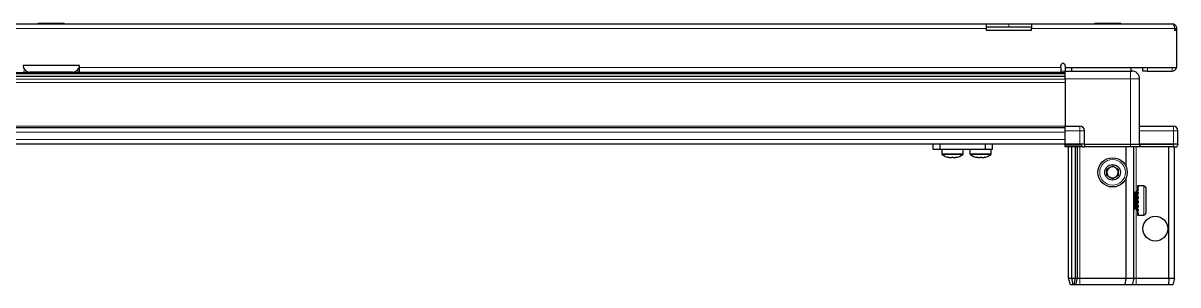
# Model space of a CAD drawing. Header units: millimetres. Extents: x -659 to 2951, y -1010 to 1465.
# Drawn here: x -16 to 497, y -113 to 4 of the extents above; entities that cross this region are included whole.
import ezdxf

# ---------------------------------------------------------------- set-up
doc = ezdxf.new("R2010")
doc.units = ezdxf.units.MM

msp = doc.modelspace()

# ---------------------------------------------------------------- linework, layer by layer
at = {"color": 7, "linetype": 'Continuous', "lineweight": 25}
for p, q in [((-418.08, 3.48), (411.92, 3.48)), ((-8.86, 3.78), (-8.86, 3.48)), ((-8.86, 3.78), (2.71, 3.78)), ((2.71, 3.48), (2.71, 3.78)), ((411.92, 1.38), (411.92, 3.48)), ((411.92, 3.48), (421.92, 3.48)), ((421.92, 1.98), (411.92, 1.98)), ((411.92, 0.48), (411.92, 1.38)), ((431.92, 0.48), (411.92, 0.48)), ((421.92, 3.48), (431.92, 3.48)), ((431.92, 1.98), (421.92, 1.98)), ((431.92, 3.48), (494.82, 3.48)), ((431.92, 3.48), (431.92, 1.38)), ((431.92, 0.48), (431.92, 1.38)), ((459.99, 3.78), (459.99, 3.48)), ((459.99, 3.78), (470.47, 3.78)), ((470.47, 3.78), (471.56, 3.78)), ((471.56, 3.48), (471.56, 3.78)), ((495.42, 1.38), (496.42, 1.38)), ((495.42, 1.38), (495.42, 0.48)), ((496.42, 0.48), (495.42, 0.48)), ((496.42, 0.48), (496.42, 1.38)), ((496.42, -16.02), (496.42, 0.48)), ((9.42, -15.02), (-15.58, -15.02)), ((9.42, -15.92), (9.42, -15.02)), ((444.92, -15.92), (444.92, -15.17)), ((446.92, -15.17), (446.92, -16.02)), ((446.92, -19.97), (-453.08, -19.97)), ((446.92, -20), (-453.08, -20)), ((-426.96, -18.17), (420.8, -18.17)), ((6.42, -18.02), (-12.58, -18.02)), ((9.42, -18.02), (9.42, -15.92)), ((9.42, -18.02), (444.92, -18.02)), ((415.42, -18.02), (415.42, -18.17)), ((415.54, -18.02), (415.54, -18.17)), ((415.72, -18.02), (415.72, -18.17)), ((416.22, -18.02), (416.22, -18.17)), ((416.62, -18.02), (416.62, -18.17)), ((417.47, -18.02), (417.47, -18.17)), ((418.04, -18.02), (418.04, -18.17)), ((419.15, -18.02), (419.15, -18.17)), ((419.84, -18.02), (419.84, -18.17)), ((420.8, -18.17), (421.1, -18.17)), ((421.1, -18.02), (421.1, -18.17)), ((421.1, -18.17), (421.11, -18.17)), ((421.11, -18.17), (421.84, -18.17)), ((421.37, -18.02), (421.37, -18.17)), ((421.84, -18.02), (421.84, -18.17)), ((421.84, -18.17), (423.14, -18.17)), ((423.04, -18.17), (446.92, -18.17)), ((423.14, -18.02), (423.14, -18.17)), ((423.23, -18.02), (423.23, -18.17)), ((423.85, -18.02), (423.85, -18.17)), ((425.05, -18.02), (425.05, -18.17)), ((425.68, -18.02), (425.68, -18.17)), ((426.66, -18.02), (426.66, -18.17)), ((427.13, -18.02), (427.13, -18.17)), ((427.8, -18.02), (427.8, -18.17)), ((428.08, -18.02), (428.08, -18.17)), ((428.37, -18.02), (428.37, -18.17)), ((428.42, -18.17), (428.42, -18.02)), ((428.42, -18.02), (428.42, -18.17)), ((444.92, -15.92), (444.92, -18.02)), ((446.92, -16.02), (446.92, -17.52)), ((446.92, -16.02), (496.42, -16.02)), ((446.92, -17.52), (475.92, -17.52)), ((449.67, -16.02), (449.67, -17.52)), ((476.17, -17.52), (476.17, -16.02)), ((481.42, -17.52), (481.42, -16.02)), ((483.42, -17.52), (481.42, -17.52)), ((483.42, -17.52), (494.32, -17.52)), ((446.92, -21.02), (446.92, -42.02)), ((479.92, -50.02), (479.92, -21.02)), ((-453.08, -42.67), (446.92, -42.67)), ((446.92, -42.02), (453.42, -42.02)), ((446.92, -44.02), (446.92, -42.02)), ((446.92, -50.02), (446.92, -44.02)), ((455.42, -50.02), (455.42, -44.02)), ((479.92, -42.02), (494.92, -42.02)), ((496.92, -50.02), (496.92, -44.02)), ((-453.08, -49.87), (446.92, -49.87)), ((388.27, -52.37), (388.27, -49.87)), ((391.27, -49.87), (391.27, -52.37)), ((411.47, -52.37), (411.47, -49.87)), ((414.47, -49.87), (414.47, -52.37)), ((446.92, -50.02), (453.42, -50.02)), ((446.92, -50.02), (446.92, -50.02)), ((446.92, -50.02), (446.92, -50.36)), ((453.42, -50.02), (446.92, -50.02)), ((446.92, -51.22), (446.92, -50.36)), ((446.92, -50.36), (446.92, -50.36)), ((446.92, -50.36), (453.42, -50.36)), ((454.75, -51.22), (446.92, -51.22)), ((448.42, -109.52), (448.42, -51.22)), ((449.92, -109.52), (449.92, -51.22)), ((451.42, -109.52), (451.42, -51.22)), ((452.42, -109.52), (452.42, -51.22)), ((455.42, -50.02), (453.42, -50.02)), ((454.75, -51.22), (455.42, -51.22)), ((455.42, -50.02), (455.42, -51.22)), ((455.42, -50.02), (455.62, -50.02)), ((455.62, -51.22), (455.42, -51.22)), ((455.62, -50.02), (475.92, -50.02)), ((475.92, -51.22), (455.62, -51.22)), ((473.92, -60.02), (473.92, -51.22)), ((475.92, -50.02), (479.92, -50.02)), ((479.92, -51.22), (475.92, -51.22)), ((477.42, -109.52), (477.42, -51.22)), ((479.92, -50.02), (479.92, -51.22)), ((479.92, -50.02), (480.12, -50.02)), ((480.12, -51.22), (479.92, -51.22)), ((480.12, -50.02), (494.92, -50.02)), ((494.92, -50.02), (480.12, -50.02)), ((494.92, -51.22), (480.12, -51.22)), ((492.92, -109.52), (492.92, -51.22)), ((496.92, -50.02), (494.92, -50.02)), ((494.92, -51.22), (496.42, -51.22)), ((495.42, -109.52), (495.42, -51.22)), ((496.42, -51.22), (496.92, -50.36)), ((496.92, -50.02), (496.92, -50.36)), ((391.27, -52.37), (388.27, -52.37)), ((411.47, -52.37), (391.27, -52.37)), ((392.12, -52.37), (392.12, -54.28)), ((401.62, -54.28), (401.62, -52.37)), ((401.67, -54.28), (401.67, -52.37)), ((404.62, -52.37), (404.62, -54.28)), ((414.47, -52.37), (411.47, -52.37)), ((414.12, -54.28), (414.12, -52.37)), ((473.92, -109.52), (473.92, -65.02)), ((477.46, -71.02), (477.42, -71.02)), ((477.94, -71.72), (477.46, -71.02)), ((477.46, -71.02), (477.46, -72.07)), ((478.42, -71.02), (477.94, -71.72)), ((477.94, -71.72), (477.94, -72.58)), ((478.42, -71.02), (478.42, -72.07)), ((478.92, -70.62), (478.82, -70.62)), ((478.82, -70.62), (478.82, -79.42)), ((481.82, -68.52), (478.92, -68.52)), ((478.92, -68.52), (478.92, -68.53)), ((479.42, -68.53), (478.92, -68.53)), ((478.92, -68.53), (478.92, -68.62)), ((478.92, -68.62), (478.92, -68.96)), ((479.42, -68.62), (478.92, -68.62)), ((479.42, -68.96), (478.92, -68.96)), ((478.92, -68.96), (478.92, -69.26)), ((478.92, -69.26), (478.92, -69.98)), ((479.42, -69.26), (478.92, -69.26)), ((479.42, -69.98), (478.92, -69.98)), ((478.92, -69.98), (478.92, -70.48)), ((478.92, -70.48), (478.92, -71.49)), ((479.42, -70.48), (478.92, -70.48)), ((479.42, -71.49), (478.92, -71.49)), ((478.92, -71.49), (478.92, -72.13)), ((479.42, -68.62), (479.42, -68.53)), ((479.42, -69.26), (479.42, -68.96)), ((479.42, -70.48), (479.42, -69.98)), ((479.42, -72.13), (479.42, -71.49)), ((482.62, -69.32), (482.62, -70.81)), ((482.62, -70.81), (482.62, -80.72)), ((477.46, -72.07), (477.46, -79.02)), ((477.94, -72.58), (477.94, -78.33)), ((478.42, -72.07), (478.42, -79.02)), ((478.92, -72.13), (478.92, -73.35)), ((479.42, -72.13), (478.92, -72.13)), ((479.42, -73.35), (478.92, -73.35)), ((478.92, -73.35), (478.92, -73.89)), ((479.42, -73.89), (478.92, -73.89)), ((478.92, -74.07), (478.92, -75.37)), ((479.42, -74.07), (478.92, -74.07)), ((479.42, -75.37), (478.92, -75.37)), ((479.42, -75.76), (478.92, -75.76)), ((478.92, -75.76), (478.92, -76.11)), ((479.42, -76.11), (478.92, -76.11)), ((478.92, -76.11), (478.92, -77.36)), ((479.42, -74.07), (479.42, -73.35)), ((479.42, -76.11), (479.42, -75.37)), ((477.42, -79.02), (477.46, -79.02)), ((477.46, -79.02), (477.94, -78.33)), ((477.94, -78.33), (478.42, -79.02)), ((478.82, -79.42), (478.92, -79.42)), ((479.42, -77.36), (478.92, -77.36)), ((478.92, -77.36), (478.92, -78.03)), ((478.92, -78.03), (478.92, -79.12)), ((479.42, -78.03), (478.92, -78.03)), ((479.42, -79.12), (478.92, -79.12)), ((478.92, -79.12), (478.92, -79.67)), ((478.92, -79.67), (478.92, -80.48)), ((479.42, -79.67), (478.92, -79.67)), ((479.42, -80.48), (478.92, -80.48)), ((478.92, -80.48), (478.92, -80.85)), ((478.92, -80.85), (478.92, -81.31)), ((479.42, -80.85), (478.92, -80.85)), ((479.42, -81.31), (478.92, -81.31)), ((478.92, -81.31), (478.92, -81.45)), ((478.92, -81.45), (478.92, -81.52)), ((479.42, -81.45), (478.92, -81.45)), ((478.92, -81.52), (481.82, -81.52)), ((479.42, -78.03), (479.42, -77.36)), ((479.42, -79.67), (479.42, -79.12)), ((479.42, -80.85), (479.42, -80.48)), ((479.42, -81.45), (479.42, -81.31)), ((449.23, -112.52), (448.42, -109.52)), ((448.42, -109.52), (449.92, -109.52)), ((450.38, -112.52), (449.23, -112.52)), ((450.38, -112.52), (449.92, -109.52)), ((449.92, -109.52), (451.42, -109.52)), ((450.88, -112.52), (450.38, -112.52)), ((450.88, -112.52), (451.42, -109.52)), ((451.62, -112.52), (450.88, -112.52)), ((451.42, -109.52), (452.42, -109.52)), ((451.62, -112.52), (452.42, -109.52)), ((453.42, -112.52), (451.62, -112.52)), ((452.42, -109.52), (453.42, -109.52)), ((453.42, -109.52), (473.92, -109.52)), ((473.59, -112.52), (453.42, -112.52)), ((473.59, -112.52), (473.92, -109.52)), ((476.62, -112.52), (473.59, -112.52)), ((473.92, -109.52), (477.42, -109.52)), ((477.42, -109.52), (476.62, -112.52)), ((478.42, -112.52), (476.62, -112.52)), ((477.42, -109.52), (478.42, -109.52)), ((478.42, -109.52), (492.92, -109.52)), ((492.77, -112.52), (478.42, -112.52)), ((492.92, -109.52), (492.77, -112.52)), ((494.62, -112.52), (492.77, -112.52)), ((492.92, -109.52), (495.42, -109.52)), ((495.42, -109.52), (494.62, -112.52))]:
    msp.add_line(p, q, dxfattribs=at)
at = {"color": 8, "linetype": 'Continuous', "lineweight": 18}
for p, q in [((411.92, 1.38), (-418.08, 1.38)), ((421.92, 3.48), (421.92, 1.98)), ((495.42, 1.38), (431.92, 1.38)), ((446.92, -18.76), (-453.08, -18.76)), ((-15.58, -17.52), (-14.24, -17.52)), ((8.08, -17.52), (9.42, -17.52)), ((9.42, -15.92), (444.92, -15.92)), ((444.92, -17.52), (446.92, -17.52)), ((483.42, -16.02), (483.42, -17.52)), ((494.32, -16.02), (494.32, -17.52)), ((-453.08, -21.21), (446.92, -21.21)), ((446.92, -22.62), (-453.08, -22.62)), ((475.92, -21.02), (446.92, -21.02)), ((475.92, -50.02), (475.92, -21.02)), ((-453.08, -42.02), (446.92, -42.02)), ((-453.08, -44.67), (446.92, -44.67)), ((453.42, -44.02), (446.92, -44.02)), ((453.42, -44.02), (453.42, -42.02)), ((453.42, -50.02), (453.42, -44.02)), ((455.42, -44.02), (453.42, -44.02)), ((494.92, -44.02), (479.92, -44.02)), ((494.92, -42.02), (494.92, -44.02)), ((494.92, -50.02), (494.92, -44.02)), ((496.92, -44.02), (494.92, -44.02)), ((-453.08, -47.87), (446.92, -47.87)), ((446.92, -50.02), (446.92, -50.36)), ((453.42, -50.02), (453.42, -50.36)), ((453.42, -109.52), (453.42, -51.22)), ((455.62, -50.02), (455.62, -51.22)), ((475.92, -50.02), (475.92, -51.22)), ((478.42, -71.02), (478.42, -51.22)), ((480.12, -50.02), (480.12, -51.22)), ((494.92, -50.02), (494.92, -51.22)), ((394.33, -54.28), (392.12, -54.28)), ((394.44, -54.65), (392.32, -54.65)), ((401.62, -54.28), (394.33, -54.28)), ((401.43, -54.65), (394.44, -54.65)), ((401.48, -54.65), (401.43, -54.65)), ((401.67, -54.28), (401.62, -54.28)), ((412.13, -54.28), (404.62, -54.28)), ((412.01, -54.65), (404.82, -54.65)), ((413.93, -54.65), (412.01, -54.65)), ((414.12, -54.28), (412.13, -54.28)), ((481.82, -68.52), (481.82, -70.22)), ((481.82, -70.22), (481.82, -81.52)), ((478.42, -109.52), (478.42, -79.02)), ((453.42, -112.52), (453.42, -109.52)), ((478.42, -109.52), (478.42, -112.52))]:
    msp.add_line(p, q, dxfattribs=at)
at = {"color": 7, "linetype": 'Continuous', "lineweight": 25}
for centre, radius in [((467.92, -62.52), 6.5), ((467.92, -62.52), 3.46), ((486.92, -87.52), 5.5)]:
    msp.add_circle(centre, radius, dxfattribs=at)
at = {"color": 8, "linetype": 'Continuous', "lineweight": 18}
msp.add_circle((467.92, -62.52), 5.7, dxfattribs=at)
at = {"color": 7, "linetype": 'Continuous', "lineweight": 25}
for centre, radius, start, end in [((-12.58, -15.02), 3, 180, 270), ((6.42, -15.02), 3, 270, 0), ((445.92, -15.17), 1, 0, 180), ((494.32, -15.42), 2.1, 270, 343.3985), ((453.42, -44.02), 2, 0, 90), ((494.92, -44.02), 2, 0, 90), ((392.57, -54.28), 0.45, 180, 235.2821), ((396.87, -48.07), 8, 235.2821, 259.054), ((396.87, -48.07), 8, 280.846, 304.7179), ((396.92, -48.07), 8, 280.9211, 304.7179), ((401.17, -54.28), 0.45, 304.7179, 0), ((401.22, -54.28), 0.45, 304.7179, 0), ((405.07, -54.28), 0.45, 180, 235.2821), ((409.37, -48.07), 8, 235.2821, 258.923), ((409.37, -48.07), 8, 280.9392, 304.7179), ((413.67, -54.28), 0.45, 304.7179, 0), ((467.92, -62.52), 2.5, 118.295, 178.295), ((467.92, -62.52), 2.5, 58.295, 118.295), ((467.92, -62.52), 2.5, 358.295, 58.295), ((467.92, -62.52), 2.5, 178.295, 238.295), ((467.92, -62.52), 2.5, 238.295, 298.295), ((467.92, -62.52), 2.5, 298.295, 358.295), ((478.42, -70.62), 0.4, 270, 0), ((481.82, -69.32), 0.8, 0, 90), ((478.42, -79.42), 0.4, 0, 90), ((481.82, -80.72), 0.8, 270, 0)]:
    msp.add_arc(centre, radius, start, end, dxfattribs=at)
msp.add_ellipse((453.42, -53.82), major_axis=(0, 3.46), ratio=0.57735, start_param=5.560451, end_param=6.283185, dxfattribs=at)
for points, knots in [([(494.82, 3.48), (494.87, 3.45), (494.96, 3.4), (495.09, 3), (495.22, 2.45), (495.33, 1.87), (495.4, 1.5), (495.42, 1.38)], [0, 0, 0, 0, 0.230255, 0.448522, 0.666786, 0.88505, 1, 1, 1, 1]), ([(496.42, 1.38), (496.4, 1.63), (496.34, 2.12), (495.95, 2.76), (495.43, 3.22), (495.02, 3.34), (494.83, 3.39)], [0, 0, 0, 0, 0.273243, 0.53226, 0.791273, 1, 1, 1, 1]), ([(446.92, -21.02), (446.92, -20.63), (446.92, -19.84), (446.92, -18.8), (446.92, -18), (446.92, -17.58), (446.92, -17.54), (446.92, -17.52)], [0, 0, 0, 0, 0.214694, 0.429388, 0.644082, 0.858775, 1, 1, 1, 1]), ([(475.92, -17.52), (475.99, -17.52), (476.12, -17.52), (476.28, -17.52), (476.4, -17.52), (476.41, -17.52), (476.42, -17.52)], [0, 0, 0, 0, 0.249394, 0.500333, 0.750167, 1, 1, 1, 1]), ([(479.92, -21.02), (479.88, -20.58), (479.8, -19.91), (479.37, -19.09), (478.92, -18.53), (478.35, -18.08), (477.54, -17.64), (476.86, -17.57), (476.42, -17.52)], [0, 0, 0, 0, 0.239457, 0.368361, 0.5, 0.631639, 0.760543, 1, 1, 1, 1]), ([(395.36, -55.93), (395.35, -55.93), (395.31, -55.92), (395.1, -55.86), (394.94, -55.79), (394.88, -55.77), (394.87, -55.76), (394.87, -55.75), (394.88, -55.75), (394.9, -55.75), (394.95, -55.76), (395.18, -55.82), (395.5, -55.88), (395.88, -55.93), (396.16, -55.94), (396.42, -55.9), (396.56, -55.83), (396.69, -55.77), (396.74, -55.76), (396.77, -55.75), (396.79, -55.75), (396.81, -55.75), (396.85, -55.76), (396.98, -55.81), (397.13, -55.88), (397.39, -55.93), (397.74, -55.93), (398.11, -55.89), (398.45, -55.82), (398.67, -55.77), (398.75, -55.75), (398.77, -55.75), (398.78, -55.75), (398.79, -55.76), (398.77, -55.77), (398.61, -55.85), (398.36, -55.93), (398.38, -55.93), (398.38, -55.93)], [0, 0, 0, 0, 0.024519, 0.105974, 0.133842, 0.147819, 0.153553, 0.156403, 0.15928, 0.16178, 0.166477, 0.181648, 0.254111, 0.300998, 0.335579, 0.379192, 0.462021, 0.482676, 0.486455, 0.490271, 0.492817, 0.495357, 0.499784, 0.513427, 0.576955, 0.640973, 0.679017, 0.731371, 0.789083, 0.818039, 0.821666, 0.824546, 0.82745, 0.830805, 0.837158, 0.863854, 0.969866, 1, 1, 1, 1]), ([(407.84, -55.93), (407.86, -55.93), (407.9, -55.94), (407.85, -55.92), (407.73, -55.87), (407.62, -55.82), (407.57, -55.79), (407.54, -55.77), (407.53, -55.76), (407.53, -55.75), (407.53, -55.75), (407.54, -55.75), (407.54, -55.75)], [0, 0, 0, 0, 0.117513, 0.319182, 0.655587, 0.780657, 0.858887, 0.909792, 0.960055, 0.979586, 0.994792, 1, 1, 1, 1]), ([(407.54, -55.75), (407.54, -55.75), (407.56, -55.75), (407.6, -55.76), (407.75, -55.79), (408.04, -55.86), (408.4, -55.92), (408.73, -55.94), (409.06, -55.92), (409.26, -55.86), (409.43, -55.79), (409.5, -55.77), (409.55, -55.76), (409.57, -55.75), (409.59, -55.75), (409.62, -55.75), (409.66, -55.76), (409.77, -55.82), (409.87, -55.88), (410.08, -55.93), (410.32, -55.94), (410.71, -55.9), (411.07, -55.83), (411.33, -55.77), (411.39, -55.76), (411.41, -55.75), (411.42, -55.75), (411.43, -55.75), (411.42, -55.76), (411.32, -55.81), (411.1, -55.88), (410.88, -55.93), (410.88, -55.93), (410.87, -55.93)], [0, 0, 0, 0, 0.003351, 0.008063, 0.021119, 0.079476, 0.149012, 0.192992, 0.237333, 0.333888, 0.366922, 0.38349, 0.390287, 0.393665, 0.397075, 0.40004, 0.405607, 0.423591, 0.509487, 0.565066, 0.606058, 0.657756, 0.755941, 0.780424, 0.784904, 0.789427, 0.792445, 0.795456, 0.800704, 0.816876, 0.89218, 0.968066, 1, 1, 1, 1]), ([(465.38, -63.89), (465.4, -63.38), (465.42, -62.41), (465.45, -61.45), (465.47, -61.01)], [0, 0, 0, 0, 0.534686, 1, 1, 1, 1]), ([(465.47, -61.01), (465.92, -60.76), (466.77, -60.31), (467.62, -59.85), (468.01, -59.64)], [0, 0, 0, 0, 0.534686, 1, 1, 1, 1]), ([(468.01, -59.64), (468.11, -59.71), (468.62, -60.02), (469.47, -60.54), (470.17, -60.98), (470.46, -61.16)], [0, 0, 0, 0, 0.133125, 0.637099, 1, 1, 1, 1]), ([(470.46, -61.16), (470.45, -61.67), (470.42, -62.64), (470.39, -63.6), (470.38, -64.04)], [0, 0, 0, 0, 0.534686, 1, 1, 1, 1]), ([(467.84, -65.41), (467.54, -65.23), (466.84, -64.8), (466, -64.27), (465.49, -63.96), (465.38, -63.89)], [0, 0, 0, 0, 0.362901, 0.866875, 1, 1, 1, 1]), ([(470.38, -64.04), (469.92, -64.29), (469.07, -64.74), (468.23, -65.2), (467.84, -65.41)], [0, 0, 0, 0, 0.534686, 1, 1, 1, 1])]:
    msp.add_open_spline(points, degree=3, knots=knots, dxfattribs=at)
at = {"color": 8, "linetype": 'Continuous', "lineweight": 18}
msp.add_open_spline([(475.92, -21.02), (475.92, -20.58), (475.92, -19.91), (475.92, -19.09), (475.92, -18.53), (475.92, -18.08), (475.92, -17.64), (475.92, -17.57), (475.92, -17.52)], degree=3, knots=[0, 0, 0, 0, 0.239457, 0.368361, 0.5, 0.631639, 0.760543, 1, 1, 1, 1], dxfattribs=at)
msp.add_open_spline([(479.92, -21.02), (479.86, -21.02), (479.74, -21.02), (478.82, -21.02), (477.49, -21.02), (476.45, -21.02), (475.92, -21.02)], degree=3, dxfattribs=at)

doc.saveas('drawing.dxf')
